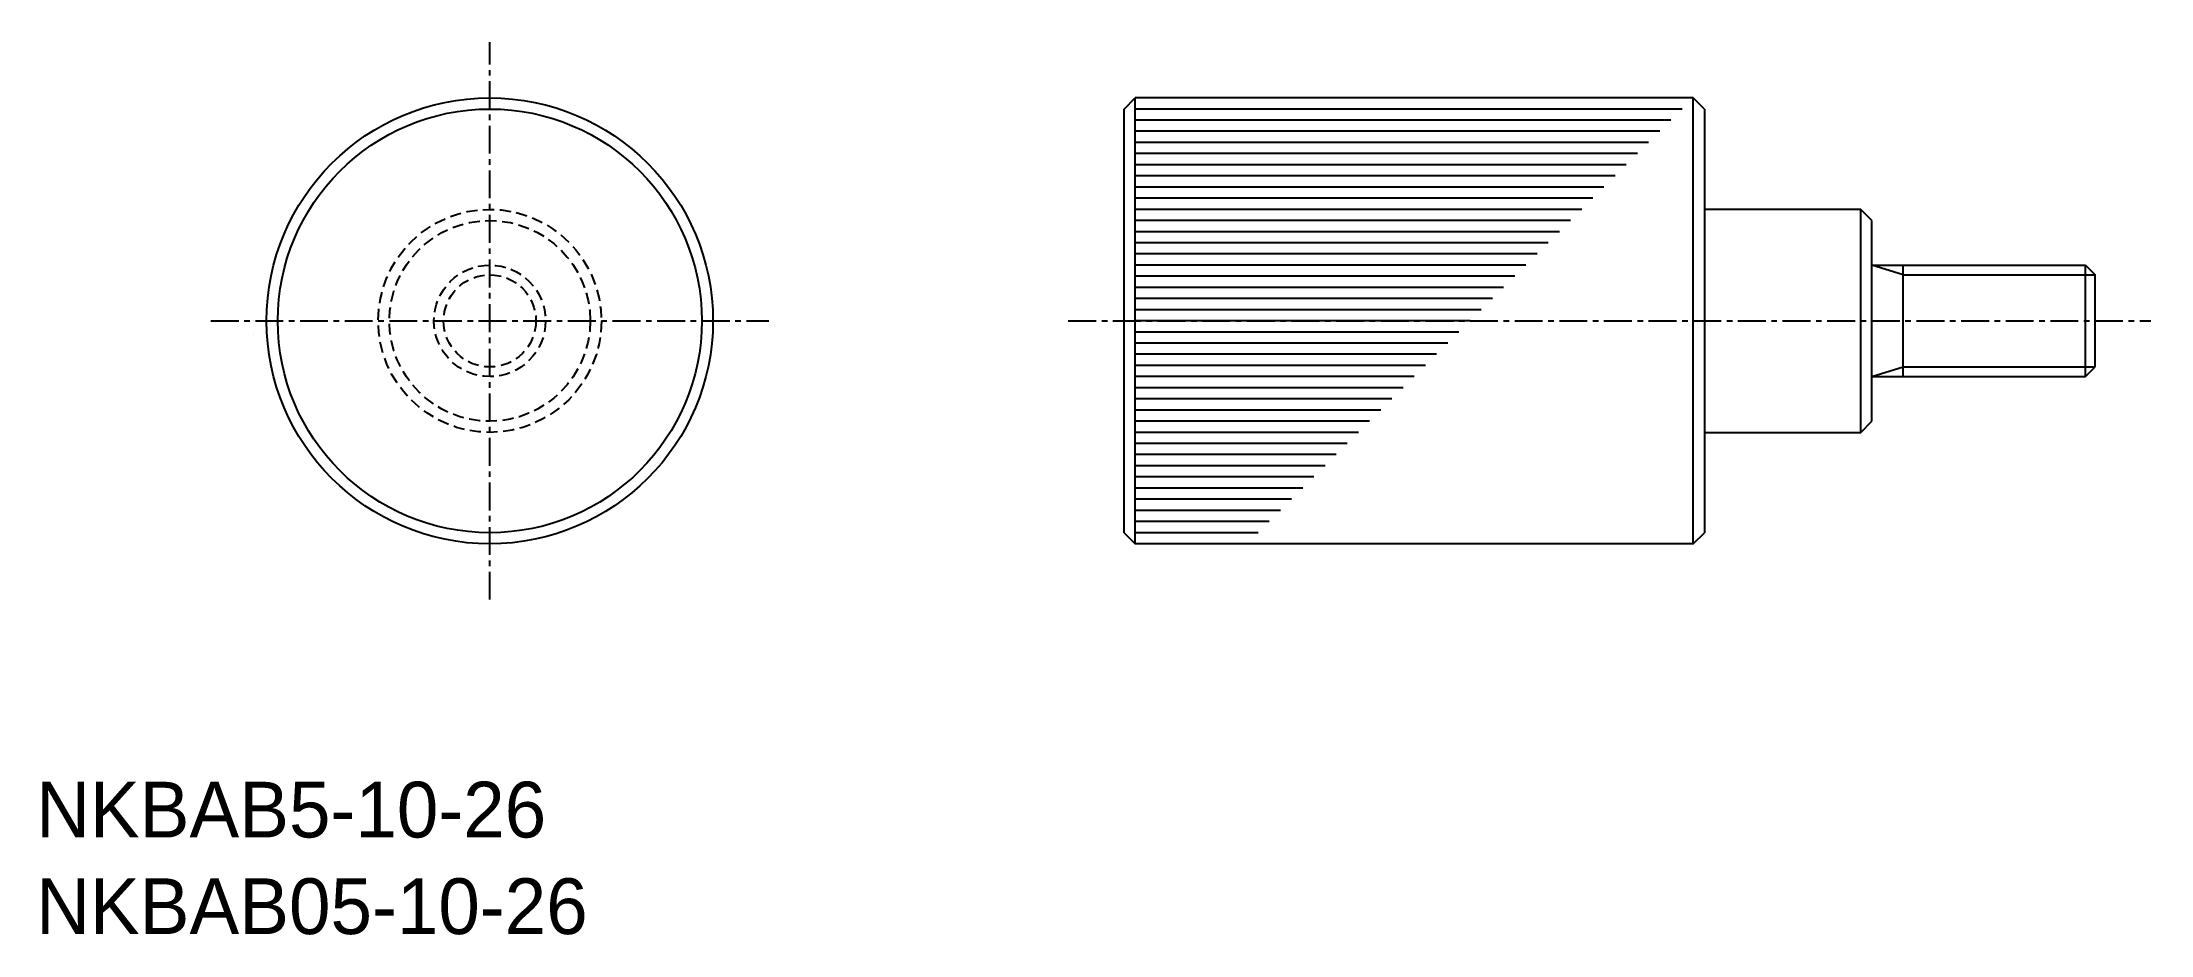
# Model space of a CAD drawing. Extents: x 0.3 to 94.7, y 0 to 40.
import ezdxf

# ---------------------------------------------------------------- set-up
doc = ezdxf.new("R2010")
doc.units = 0
doc.linetypes.add('CENTER', pattern=[2, 1.25, -0.25, 0.25, -0.25])
doc.linetypes.add('DASHED', pattern=[0.75, 0.5, -0.25])
doc.layers.get('0').update_dxf_attribs({"linetype": 'CONTINUOUS'})
doc.layers.add('CENTER', color=1, linetype='CENTER')

msp = doc.modelspace()

# ---------------------------------------------------------------- linework, layer by layer
at = {"color": 7, "linetype": 'CONTINUOUS'}
for p, q in [((48.75, 37), (49.25, 37.5)), ((48.75, 18), (48.75, 37)), ((74.25, 37.5), (49.25, 37.5)), ((49.25, 17.5), (49.25, 37.5)), ((74.25, 37.5), (49.25, 37.5)), ((73.75, 37), (49.25, 37)), ((74.25, 17.5), (74.25, 37.5)), ((74.75, 37), (74.25, 37.5)), ((74.75, 37), (74.75, 18)), ((73.25, 36.5), (49.25, 36.5)), ((72.75, 36), (49.25, 36)), ((72.25, 35.5), (49.25, 35.5)), ((71.75, 35), (49.25, 35)), ((71.25, 34.5), (49.25, 34.5)), ((70.75, 34), (49.25, 34)), ((70.25, 33.5), (49.25, 33.5)), ((69.75, 33), (49.25, 33)), ((69.25, 32.5), (49.25, 32.5)), ((81.75, 32.5), (74.75, 32.5)), ((81.75, 22.5), (81.75, 32.5)), ((82.25, 32), (81.75, 32.5)), ((68.75, 32), (49.25, 32)), ((68.25, 31.5), (49.25, 31.5)), ((82.25, 23), (82.25, 32)), ((67.75, 31), (49.25, 31)), ((67.25, 30.5), (49.25, 30.5)), ((66.75, 30), (49.25, 30)), ((66.25, 29.5), (49.25, 29.5)), ((82.25, 30), (91.817, 30)), ((83.65, 25), (83.65, 30)), ((91.817, 25), (91.817, 30)), ((91.817, 30), (92.25, 29.567)), ((92.25, 25.433), (92.25, 29.567)), ((65.75, 29), (49.25, 29)), ((65.25, 28.5), (49.25, 28.5)), ((9.75, 27.5), (9.75, 27.5)), ((64.75, 28), (49.25, 28)), ((64.25, 27.5), (49.25, 27.5)), ((92.25, 27.5), (92.25, 27.5)), ((9.75, 26.875), (9.75, 26.875)), ((63.75, 27), (49.25, 27)), ((63.25, 26.5), (49.25, 26.5)), ((92.25, 26.875), (92.25, 26.875)), ((62.75, 26), (49.25, 26)), ((62.25, 25.5), (49.25, 25.5)), ((61.75, 25), (49.25, 25)), ((82.25, 25), (91.817, 25)), ((91.817, 25), (92.25, 25.433)), ((61.25, 24.5), (49.25, 24.5)), ((60.75, 24), (49.25, 24)), ((60.25, 23.5), (49.25, 23.5)), ((59.75, 23), (49.25, 23)), ((81.75, 22.5), (82.25, 23)), ((59.25, 22.5), (49.25, 22.5)), ((58.75, 22), (49.25, 22)), ((74.75, 22.5), (81.75, 22.5)), ((58.25, 21.5), (49.25, 21.5)), ((57.75, 21), (49.25, 21)), ((57.25, 20.5), (49.25, 20.5)), ((56.75, 20), (49.25, 20)), ((56.25, 19.5), (49.25, 19.5)), ((55.75, 19), (49.25, 19)), ((48.75, 18), (49.25, 17.5)), ((55.25, 18.5), (49.25, 18.5)), ((54.75, 18), (49.25, 18)), ((74.25, 17.5), (74.75, 18)), ((74.25, 17.5), (49.25, 17.5)), ((74.25, 17.5), (49.25, 17.5))]:
    msp.add_line(p, q, dxfattribs=at)
at = {"color": 3, "linetype": 'CONTINUOUS'}
for p, q in [((83.65, 29.567), (82.25, 30)), ((83.65, 29.567), (92.25, 29.567)), ((82.25, 25), (83.65, 25.433)), ((83.65, 25.433), (92.25, 25.433))]:
    msp.add_line(p, q, dxfattribs=at)
at = {"color": 7, "linetype": 'CONTINUOUS'}
for radius in [10, 9.5]:
    msp.add_circle((20.329, 27.5), radius, dxfattribs=at)
at = {"color": 3, "linetype": 'DASHED'}
for radius in [5, 4.5, 2.5, 2.067]:
    msp.add_circle((20.329, 27.5), radius, dxfattribs=at)
at = {"layer": 'CENTER', "color": 1, "linetype": 'CENTER'}
for p, q in [((20.329, 15), (20.329, 40)), ((7.829, 27.5), (32.829, 27.5)), ((46.25, 27.5), (94.75, 27.5))]:
    msp.add_line(p, q, dxfattribs=at)

# ---------------------------------------------------------------- texts
at = {"color": 7, "linetype": 'CONTINUOUS'}
for s, p in [('NKBAB5-10-26', (0, 4.332)), ('NKBAB05-10-26', (0, 0))]:
    msp.add_text(s, height=2.5, dxfattribs=at).set_placement(p)

doc.saveas('drawing.dxf')
